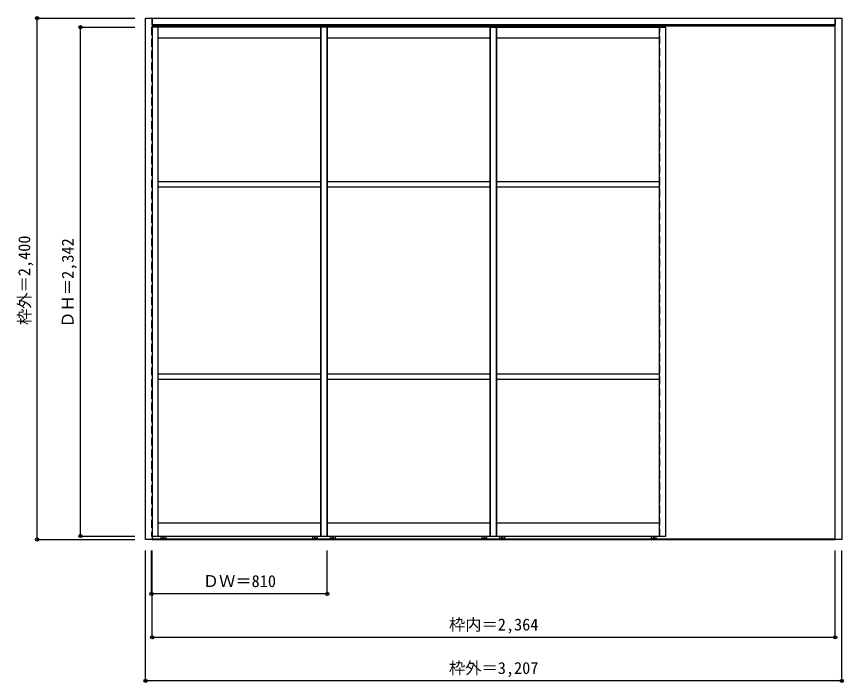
# Model space of a CAD drawing. Units: millimetres, scale not verified. Extents: x -1710 to 2100, y -1373 to 1692.
import ezdxf
from ezdxf.enums import TextEntityAlignment as Align

# ---------------------------------------------------------------- set-up
doc = ezdxf.new("R2010")
doc.units = ezdxf.units.MM
doc.header["$LTSCALE"] = 30
doc.header["$PDMODE"] = 32
doc.header["$PDSIZE"] = 15
doc.linetypes.add('DASHED1', pattern=[1.8, 1.2, -0.6])
doc.layers.add('0-0', color=7, linetype='Continuous')
doc.layers.add('0-1_寸法', color=7, linetype='Continuous')
doc.styles.add('ＭＳ ゴシック', font='')
doc.styles.get('ＭＳ ゴシック').set_extended_font_data('MS Gothic')

msp = doc.modelspace()

# ---------------------------------------------------------------- linework, layer by layer
at = {"layer": '0-0', "color": 3}
for p, q in [((-1085, 1654.91), (-1085, 1684.91)), ((-1085, 1684.91), (2062, 1684.91)), ((2062, 1684.91), (2092, 1684.91)), ((2092, 1684.91), (2092, -715.09)), ((2062, 1654.91), (-1085, 1654.91)), ((-308, 1643.41), (-1085, 1643.41)), ((-308, -698.59), (-308, 1643.41)), ((472, 1643.41), (472, -698.59)), ((472, 1643.41), (1282, 1643.41)), ((1282, -698.59), (1282, 1643.41)), ((-1085, -698.59), (-308, -698.59)), ((472, -698.59), (1282, -698.59)), ((2092, -715.09), (2062, -715.09))]:
    msp.add_line(p, q, dxfattribs=at)
at = {"layer": '0-0', "color": 4, "linetype": 'DASHED1'}
for p, q in [((-1088, 1643.41), (-1088, -698.59)), ((-1085, 1643.41), (-1088, 1643.41)), ((1252, 1654.91), (1252, -715.09)), ((-1088, -698.59), (-1085, -698.59))]:
    msp.add_line(p, q, dxfattribs=at)
at = {"layer": '0-0'}
for p, q in [((-1085, 1649.41), (2062, 1649.41)), ((-1061, 1649.41), (-1061, 1643.41)), ((-1058, 1643.41), (-1058, -698.59)), ((-1055, 1649.41), (-1055, 1643.41)), ((-311, 1649.41), (-311, 1643.41)), ((-308, -698.59), (-308, 1643.41)), ((-305, 1649.41), (-305, 1643.41)), ((-281, 1649.41), (-281, 1643.41)), ((-278, 1643.41), (-278, -698.59)), ((-275, 1649.41), (-275, 1643.41)), ((469, 1649.41), (469, 1643.41)), ((472, -698.59), (472, 1643.41)), ((475, 1649.41), (475, 1643.41)), ((499, 1649.41), (499, 1643.41)), ((502, 1643.41), (502, -698.59)), ((505, 1649.41), (505, 1643.41)), ((1249, 1649.41), (1249, 1643.41)), ((1252, -698.59), (1252, 1643.41)), ((1255, 1649.41), (1255, 1643.41)), ((-308, 1593.41), (-1058, 1593.41)), ((472, 1593.41), (-278, 1593.41)), ((1252, 1593.41), (502, 1593.41)), ((-308, 932.41), (-1058, 932.41)), ((472, 932.41), (-278, 932.41)), ((1252, 932.41), (502, 932.41)), ((-308, 907.41), (-1058, 907.41)), ((472, 907.41), (-278, 907.41)), ((1252, 907.41), (502, 907.41)), ((-308, 46.91), (-1058, 46.91)), ((472, 46.91), (-278, 46.91)), ((1252, 46.91), (502, 46.91)), ((-308, 21.91), (-1058, 21.91)), ((472, 21.91), (-278, 21.91)), ((1252, 21.91), (502, 21.91)), ((-1058, -638.59), (-308, -638.59)), ((-278, -638.59), (472, -638.59)), ((502, -638.59), (1252, -638.59)), ((-1085, -711.59), (2062, -711.59)), ((-1085, -715.09), (2062, -715.09)), ((-1043.5, -708.09), (-1043.5, -698.59)), ((-1023, -710.59), (-1041, -710.59)), ((-1020.5, -708.09), (-1020.5, -698.59)), ((-345.5, -708.09), (-345.5, -698.59)), ((-343, -710.59), (-325, -710.59)), ((-322.5, -708.09), (-322.5, -698.59)), ((-263.5, -708.09), (-263.5, -698.59)), ((-243, -710.59), (-261, -710.59)), ((-240.5, -708.09), (-240.5, -698.59)), ((434.5, -708.09), (434.5, -698.59)), ((437, -710.59), (455, -710.59)), ((457.5, -708.09), (457.5, -698.59)), ((516.5, -708.09), (516.5, -698.59)), ((537, -710.59), (519, -710.59)), ((539.5, -708.09), (539.5, -698.59)), ((1214.5, -708.09), (1214.5, -698.59)), ((1217, -710.59), (1235, -710.59)), ((1237.5, -708.09), (1237.5, -698.59))]:
    msp.add_line(p, q, dxfattribs=at)
at = {"layer": '0-0', "color": 3}
for points in [[(-1085, -715.09), (-1115, -715.09), (-1115, 1684.91), (-1085, 1684.91)], [(-308, -698.59), (502, -698.59), (502, 1643.41), (-308, 1643.41)]]:
    msp.add_lwpolyline(points, close=True, dxfattribs=at)
for points in [[(2062, -715.09), (2062, 1684.91), (2062, 1654.91)], [(-278, -698.59), (-278, 1643.41), (-278, -698.59)]]:
    msp.add_lwpolyline(points, dxfattribs=at)
at = {"layer": '0-0'}
for centre in [(-1032, -704.59), (-334, -704.59), (-252, -704.59), (446, -704.59), (528, -704.59), (1226, -704.59)]:
    msp.add_circle(centre, 2, dxfattribs=at)
for centre, radius, start, end in [((-1041, -708.09), 2.5, 180, 270), ((-1032, -704.59), 8.5, 224.90087, 235.43968), ((-1032, -704.59), 8.5, 304.56032, 315.09913), ((-1023, -708.09), 2.5, 270, 0), ((-343, -708.09), 2.5, 180, 270), ((-334, -704.59), 8.5, 224.90087, 235.43968), ((-334, -704.59), 2, 22.21766, 34.24261), ((-334, -704.59), 8.5, 304.56032, 315.09913), ((-325, -708.09), 2.5, 270, 0), ((-261, -708.09), 2.5, 180, 270), ((-252, -704.59), 8.5, 224.90087, 235.43968), ((-252, -704.59), 8.5, 304.56032, 315.09913), ((-243, -708.09), 2.5, 270, 0), ((437, -708.09), 2.5, 180, 270), ((446, -704.59), 8.5, 224.90087, 235.43968), ((446, -704.59), 2, 22.21766, 34.24261), ((446, -704.59), 8.5, 304.56032, 315.09913), ((455, -708.09), 2.5, 270, 0), ((519, -708.09), 2.5, 180, 270), ((528, -704.59), 8.5, 224.90087, 235.43968), ((528, -704.59), 2, 145.75739, 157.78234), ((528, -704.59), 8.5, 304.56032, 315.09913), ((537, -708.09), 2.5, 270, 0), ((1217, -708.09), 2.5, 180, 270), ((1226, -704.59), 8.5, 224.90087, 235.43968), ((1226, -704.59), 8.5, 304.56032, 315.09913), ((1235, -708.09), 2.5, 270, 0)]:
    msp.add_arc(centre, radius, start, end, dxfattribs=at)
at = {"layer": '0-1_寸法', "color": 4}
for p, q in [((-1615, -715.09), (-1615, 1684.91)), ((-1615, 1684.91), (-1165, 1684.91)), ((-1415, -698.59), (-1415, 1643.41)), ((-1415, 1643.41), (-1165, 1643.41)), ((-1615, -715.09), (-1165, -715.09)), ((-1415, -698.59), (-1165, -698.59)), ((-1115, -1365.09), (-1115, -765.09)), ((-1088, -965.09), (-1088, -765.09)), ((-1085, -1165.09), (-1085, -765.09)), ((-278, -965.09), (-278, -765.09)), ((2062, -1165.09), (2062, -765.09)), ((2092, -1365.09), (2092, -765.09)), ((-278, -965.09), (-1088, -965.09)), ((2062, -1165.09), (-1085, -1165.09)), ((2092, -1365.09), (-1115, -1365.09))]:
    msp.add_line(p, q, dxfattribs=at)
at = {"layer": '0-1_寸法'}
for p in [(-1615, 1684.91), (-1415, 1643.41), (-1615, -715.09), (-1415, -698.59), (-1088, -965.09), (-278, -965.09), (-1085, -1165.09), (2062, -1165.09), (-1115, -1365.09), (2092, -1365.09)]:
    msp.add_point(p, dxfattribs=at)

# ---------------------------------------------------------------- texts
at = {"layer": '0-1_寸法', "style": 'ＭＳ ゴシック'}
for s, p in [('枠外＝2,400', (-1630, 272.41)), ('ＤＨ＝2,342', (-1430, 259.91))]:
    msp.add_text(s, height=54.99, rotation=90, dxfattribs=at).set_placement(p, align=Align.BOTTOM_LEFT)
for s, p in [('ＤＷ＝810', (-851.75, -950.09)), ('枠内＝2,364', (282.25, -1150.09)), ('枠外＝3,207', (282.25, -1350.09))]:
    msp.add_text(s, height=54.99, dxfattribs=at).set_placement(p, align=Align.BOTTOM_LEFT)

doc.saveas('drawing.dxf')
